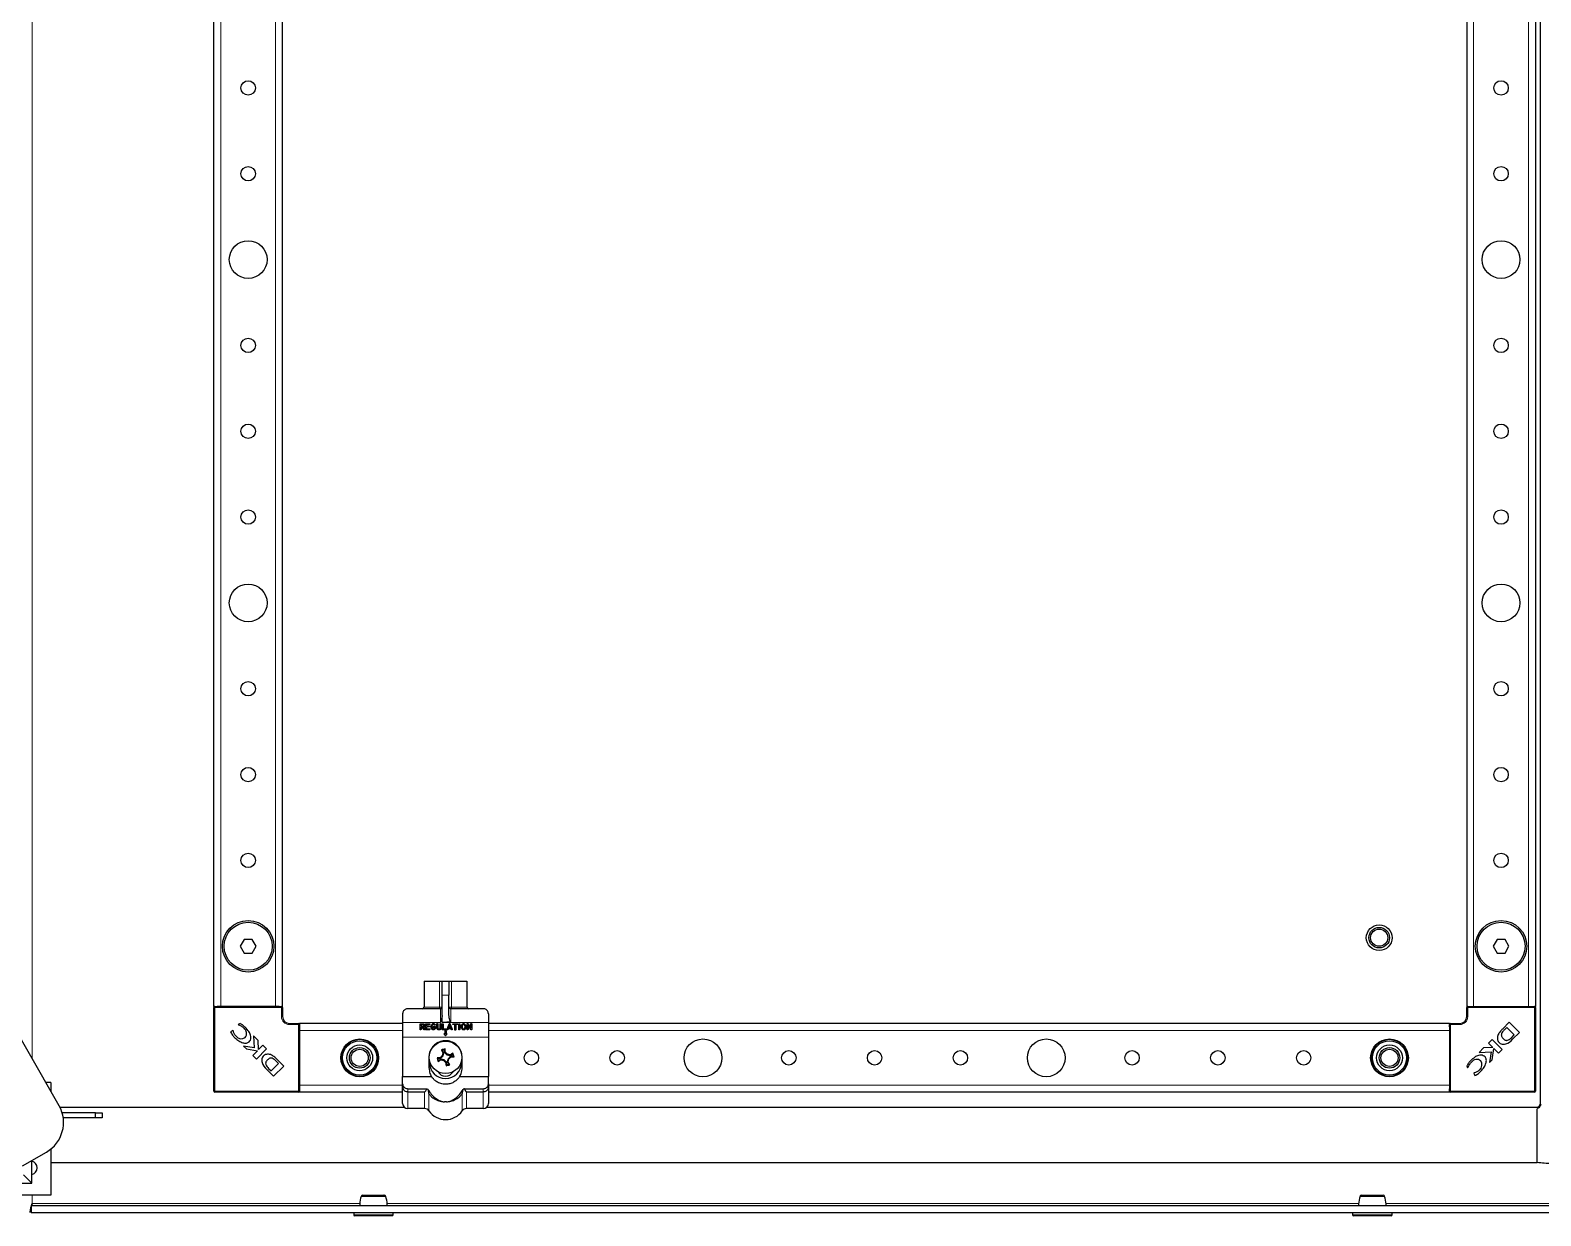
# Model space of a CAD drawing. Header units: millimetres. Extents: x -752 to 2755, y -1229 to 1219.
# Drawn here: x -103.2 to 336.9, y -701.6 to -356.3 of the extents above; entities that cross this region are included whole.
import ezdxf

# ---------------------------------------------------------------- set-up
doc = ezdxf.new("R2010")
doc.units = ezdxf.units.MM

msp = doc.modelspace()

# ---------------------------------------------------------------- linework, layer by layer
at = {"color": 7, "linetype": 'Continuous', "lineweight": 25}
for p, q in [((336.84, -669.12), (336.84, 422.88)), ((-49.66, -640.62), (-49.66, 394.38)), ((-29.66, -640.62), (-29.66, 394.38)), ((315.34, 394.38), (315.34, -640.62)), ((335.34, 394.38), (335.34, -640.62)), ((-40.81, -621.12), (-41.97, -623.12)), ((-41.97, -623.12), (-40.81, -625.12)), ((-38.5, -621.12), (-40.81, -621.12)), ((-37.35, -623.12), (-38.5, -621.12)), ((-38.5, -625.12), (-37.35, -623.12)), ((324.19, -621.12), (323.03, -623.12)), ((323.03, -623.12), (324.19, -625.12)), ((326.5, -621.12), (324.19, -621.12)), ((327.65, -623.12), (326.5, -621.12)), ((326.5, -625.12), (327.65, -623.12)), ((-40.81, -625.12), (-38.5, -625.12)), ((324.19, -625.12), (326.5, -625.12)), ((11.59, -633.32), (11.59, -640.82)), ((11.59, -633.32), (16.12, -633.32)), ((16.12, -633.32), (16.84, -633.32)), ((16.84, -633.32), (18.84, -633.32)), ((16.84, -637.32), (16.84, -633.32)), ((18.84, -633.32), (18.84, -637.32)), ((18.84, -633.32), (19.57, -633.32)), ((19.57, -633.32), (24.09, -633.32)), ((24.09, -633.32), (24.09, -640.82)), ((16.84, -643.26), (16.84, -637.32)), ((18.84, -643.26), (18.84, -637.32)), ((-94.69, -669.56), (-112.53, -638.67)), ((-49.36, -640.62), (-49.66, -640.62)), ((-49.66, -665.32), (-49.66, -640.92)), ((-49.36, -640.62), (-48.71, -640.62)), ((-47.66, -640.62), (-48.71, -640.62)), ((-31.66, -640.62), (-47.66, -640.62)), ((-30.6, -640.62), (-31.66, -640.62)), ((-30.6, -640.62), (-29.96, -640.62)), ((-29.66, -640.62), (-29.96, -640.62)), ((-29.66, -640.92), (-29.66, -643.62)), ((16.34, -641.32), (6.84, -641.32)), ((28.84, -641.32), (19.34, -641.32)), ((315.34, -640.62), (315.64, -640.62)), ((315.34, -643.62), (315.34, -640.92)), ((315.64, -640.62), (316.29, -640.62)), ((316.29, -640.62), (317.34, -640.62)), ((317.34, -640.62), (333.34, -640.62)), ((333.34, -640.62), (334.4, -640.62)), ((334.4, -640.62), (335.04, -640.62)), ((335.04, -640.62), (335.34, -640.62)), ((335.34, -640.92), (335.34, -665.32)), ((-42.03, -645.62), (-42.54, -645.87)), ((-42.54, -645.87), (-42.43, -645.98)), ((-27.66, -645.62), (-24.96, -645.62)), ((5.34, -645.62), (-24.66, -645.62)), ((-24.66, -645.62), (-24.66, -645.92)), ((-24.66, -645.92), (-24.66, -646.56)), ((-24.66, -646.56), (-24.66, -647.62)), ((5.34, -642.82), (5.34, -645.32)), ((5.34, -645.32), (5.34, -649.57)), ((10.43, -645.67), (11.19, -645.67)), ((10.43, -647.33), (10.43, -645.67)), ((11.19, -645.93), (10.7, -645.93)), ((10.7, -645.93), (10.7, -646.44)), ((10.7, -646.44), (11.29, -646.44)), ((10.99, -646.7), (10.7, -646.7)), ((10.7, -646.7), (10.7, -647.33)), ((11.48, -647.41), (10.99, -646.7)), ((11.29, -646.7), (11.7, -647.27)), ((12.04, -647.44), (12.04, -645.67)), ((12.04, -645.67), (13.1, -645.67)), ((13.1, -645.93), (12.3, -645.93)), ((12.3, -645.93), (12.3, -646.34)), ((12.3, -646.34), (13.05, -646.34)), ((13.05, -646.61), (12.3, -646.61)), ((12.3, -646.61), (12.3, -647.18)), ((14.58, -646.77), (14.37, -646.77)), ((14.38, -646.51), (14.87, -646.51)), ((14.87, -646.51), (14.87, -646.81)), ((15.3, -646.86), (15.3, -645.78)), ((15.56, -645.78), (15.56, -646.86)), ((16.31, -646.84), (16.31, -645.78)), ((16.57, -645.78), (16.57, -646.84)), ((16.86, -647.47), (16.86, -645.81)), ((17.12, -645.81), (17.12, -647.2)), ((18.28, -647.29), (18.86, -645.76)), ((19.02, -646), (18.71, -646.87)), ((18.71, -646.87), (19.34, -646.87)), ((19.34, -646.87), (19.02, -646)), ((19.18, -645.78), (19.77, -647.29)), ((20.11, -645.67), (21.23, -645.67)), ((20.53, -645.93), (20.11, -645.93)), ((20.53, -647.4), (20.53, -645.93)), ((21.23, -645.93), (20.84, -645.93)), ((20.84, -645.93), (20.84, -647.4)), ((21.7, -647.33), (21.7, -645.8)), ((21.96, -645.8), (21.96, -647.33)), ((24.12, -647.33), (24.12, -645.77)), ((24.39, -645.73), (25.2, -646.96)), ((25.22, -647.36), (24.39, -646.09)), ((24.39, -646.09), (24.39, -647.33)), ((25.2, -646.96), (25.2, -645.78)), ((25.46, -645.78), (25.46, -647.34)), ((30.34, -642.82), (30.34, -645.32)), ((30.34, -645.32), (30.34, -649.57)), ((310.34, -645.62), (30.34, -645.62)), ((310.34, -645.62), (310.34, -645.92)), ((310.34, -646.56), (310.34, -645.92)), ((310.34, -646.56), (310.34, -647.62)), ((310.64, -645.62), (313.34, -645.62)), ((327.74, -645.27), (325.85, -647.15)), ((326.99, -646.75), (326.33, -647.42)), ((329.17, -648.93), (326.99, -646.75)), ((330.69, -648.22), (327.74, -645.27)), ((-44.11, -647.68), (-44.8, -648.01)), ((-43.98, -647.82), (-44.11, -647.68)), ((-38.07, -649.25), (-37.89, -652.72)), ((-36.78, -650.53), (-38.07, -649.25)), ((-36.61, -653.19), (-36.78, -650.53)), ((-24.66, -647.62), (-24.66, -663.62)), ((5.34, -649.57), (5.34, -661.07)), ((13.1, -647.44), (12.04, -647.44)), ((12.3, -647.18), (13.1, -647.18)), ((17.92, -647.47), (16.86, -647.47)), ((17.12, -647.2), (17.92, -647.2)), ((17.34, -648.67), (17.84, -649.17)), ((17.59, -648.67), (17.34, -648.67)), ((18.09, -647.67), (17.59, -647.67)), ((17.59, -647.67), (17.59, -648.67)), ((17.84, -649.17), (18.34, -648.67)), ((18.09, -648.67), (18.09, -647.67)), ((18.34, -648.67), (18.09, -648.67)), ((18.62, -647.13), (18.53, -647.38)), ((19.43, -647.13), (18.62, -647.13)), ((19.52, -647.37), (19.43, -647.13)), ((30.34, -649.57), (30.34, -661.07)), ((310.34, -647.62), (310.34, -663.62)), ((322.73, -650.27), (321.67, -651.33)), ((325.69, -653.23), (322.73, -650.27)), ((325.85, -647.15), (325.83, -647.17)), ((328.45, -649.67), (329.17, -648.93)), ((328.7, -650.22), (330.69, -648.22)), ((-40.99, -652.25), (-40.19, -653.04)), ((-37.89, -652.72), (-40.99, -652.25)), ((-40.19, -653.04), (-36.93, -653.53)), ((-36.93, -653.53), (-38.32, -654.92)), ((-38.32, -654.92), (-37.27, -655.97)), ((-37.27, -655.97), (-34.31, -653.01)), ((-35.37, -651.95), (-36.61, -653.19)), ((-34.31, -653.01), (-35.37, -651.95)), ((12.99, -655.47), (12.99, -658.47)), ((15.64, -655.8), (15.37, -655.61)), ((16.43, -655.76), (16.33, -655.54)), ((16.43, -655.76), (17.1, -655.06)), ((16.93, -653.43), (16.63, -653.31)), ((17.1, -655.06), (16.89, -654.95)), ((16.93, -653.43), (17.51, -653.26)), ((17.34, -654.12), (16.93, -653.43)), ((17.34, -654.12), (17.09, -654.16)), ((17.1, -655.06), (17.34, -654.12)), ((17.51, -653.26), (17.7, -653)), ((17.51, -653.26), (17.55, -654.06)), ((17.55, -654.06), (17.77, -653.96)), ((17.55, -654.06), (18.25, -654.73)), ((18.25, -654.73), (18.36, -654.52)), ((18.25, -654.73), (19.19, -654.96)), ((19.25, -655.17), (18.58, -655.87)), ((19.19, -654.96), (19.15, -654.72)), ((19.19, -654.96), (19.88, -654.56)), ((20.05, -655.14), (19.25, -655.17)), ((19.25, -655.17), (19.35, -655.39)), ((19.88, -654.56), (20, -654.26)), ((19.88, -654.56), (20.05, -655.14)), ((20.05, -655.14), (20.31, -655.33)), ((22.69, -658.47), (22.69, -655.47)), ((320.26, -652.74), (318.97, -654.03)), ((318.97, -654.03), (322.44, -653.85)), ((322.92, -652.57), (320.26, -652.74)), ((321.67, -651.33), (322.92, -652.57)), ((322.44, -653.85), (321.97, -656.95)), ((322.77, -656.15), (323.25, -652.89)), ((323.25, -652.89), (324.64, -654.28)), ((324.64, -654.28), (325.69, -653.23)), ((-34.26, -658.98), (-32.26, -660.97)), ((-33.71, -658.73), (-32.97, -659.45)), ((-32.97, -659.45), (-30.79, -657.27)), ((-32.26, -660.97), (-29.31, -658.01)), ((-30.79, -657.27), (-31.46, -656.61)), ((-31.2, -656.12), (-31.21, -656.1)), ((-29.31, -658.01), (-31.2, -656.12)), ((13.19, -656.97), (12.99, -656.97)), ((15.64, -655.8), (16.43, -655.76)), ((15.81, -656.38), (15.64, -655.8)), ((15.81, -656.38), (15.69, -656.68)), ((16.5, -655.97), (15.81, -656.38)), ((16.5, -655.97), (16.53, -656.22)), ((17.44, -656.2), (16.5, -655.97)), ((17.44, -656.2), (17.32, -656.42)), ((18.14, -656.88), (17.44, -656.2)), ((18.14, -656.88), (17.92, -656.98)), ((18.17, -657.67), (17.98, -657.94)), ((18.17, -657.67), (18.14, -656.88)), ((18.75, -657.5), (18.17, -657.67)), ((18.58, -655.87), (18.35, -656.81)), ((18.35, -656.81), (18.59, -656.78)), ((18.35, -656.81), (18.75, -657.5)), ((18.58, -655.87), (18.79, -655.99)), ((18.75, -657.5), (19.05, -657.62)), ((22.69, -656.97), (22.49, -656.97)), ((315.34, -657.99), (315.59, -658.5)), ((315.59, -658.5), (315.7, -658.39)), ((317.54, -659.94), (317.4, -660.07)), ((317.4, -660.07), (317.74, -660.76)), ((321.97, -656.95), (322.77, -656.15)), ((-97.16, -662.82), (-98.59, -662.82)), ((-97.16, -662.82), (-97.16, -665.3)), ((-24.66, -663.62), (-24.66, -664.67)), ((5.34, -663.21), (5.34, -661.07)), ((5.34, -661.07), (13.75, -661.07)), ((5.34, -664.12), (5.34, -663.21)), ((5.34, -668.92), (5.34, -664.12)), ((21.93, -661.07), (30.34, -661.07)), ((30.34, -663.21), (30.34, -661.07)), ((30.34, -663.21), (30.34, -664.12)), ((30.34, -664.12), (30.34, -668.92)), ((310.34, -663.62), (310.34, -664.67)), ((-24.96, -665.62), (-49.36, -665.62)), ((-24.66, -664.67), (-24.66, -665.32)), ((-24.66, -665.32), (-24.66, -665.62)), ((5.34, -665.62), (-24.66, -665.62)), ((6.84, -664.61), (12.36, -664.61)), ((6.84, -665.5), (11.75, -665.5)), ((23.32, -664.61), (28.84, -664.61)), ((23.93, -665.5), (28.84, -665.5)), ((310.34, -665.62), (30.34, -665.62)), ((310.34, -665.32), (310.34, -664.67)), ((310.34, -665.32), (310.34, -665.62)), ((335.04, -665.62), (310.64, -665.62)), ((5.94, -670.12), (-94.41, -670.12)), ((-84.16, -671.62), (-93.84, -671.62)), ((-84.16, -673.12), (-93.52, -673.12)), ((-84.16, -673.12), (-84.16, -671.62)), ((-84.16, -671.62), (-82.16, -671.62)), ((-82.16, -673.12), (-84.16, -673.12)), ((-82.16, -671.62), (-82.16, -673.12)), ((11.75, -670.42), (6.84, -670.42)), ((28.84, -670.42), (23.93, -670.42)), ((335.84, -670.12), (29.74, -670.12)), ((335.84, -686.12), (335.84, -670.44)), ((-105.38, -687.09), (-98.44, -683.08)), ((-102.66, -685.72), (-102.66, -685.52)), ((-102.66, -689.59), (-102.66, -685.72)), ((-97.16, -682.2), (-97.16, -695.62)), ((-97.16, -686.12), (335.84, -686.12)), ((-105.15, -689.66), (-102.66, -692.16)), ((-102.66, -692.16), (-102.66, -689.59)), ((-111.66, -692.16), (-102.66, -692.16)), ((-97.16, -695.62), (-117.16, -695.62)), ((-102.86, -698.62), (387.54, -698.62)), ((-102.86, -698.62), (-102.86, -700.62)), ((-102.77, -698.62), (-102.56, -698.02)), ((-102.86, -700.62), (387.54, -700.62)), ((-8.91, -700.62), (-8.91, -701.37)), ((-6.17, -701.62), (-8.66, -701.62)), ((2.34, -701.62), (-6.17, -701.62)), ((2.59, -701.37), (2.59, -700.62)), ((282.09, -700.62), (282.09, -701.37)), ((293.34, -701.62), (282.34, -701.62)), ((293.59, -701.37), (293.59, -700.62))]:
    msp.add_line(p, q, dxfattribs=at)
at = {"color": 8, "linetype": 'Continuous', "lineweight": 18}
for p, q in [((-102.56, -655.94), (-102.56, 409.71)), ((-47.66, -640.62), (-47.66, 394.38)), ((-31.66, -640.62), (-31.66, 394.38)), ((317.34, 394.38), (317.34, -640.62)), ((333.34, 394.38), (333.34, -640.62)), ((16.12, -640.82), (16.12, -633.32)), ((19.57, -633.32), (19.57, -640.82)), ((18.84, -637.32), (16.84, -637.32)), ((-49.66, -640.92), (-49.36, -640.92)), ((-49.36, -640.62), (-49.36, -640.92)), ((-49.36, -640.92), (-49.36, -665.32)), ((-29.96, -640.92), (-49.36, -640.92)), ((-29.96, -640.62), (-29.96, -640.92)), ((-29.96, -643.62), (-29.96, -640.92)), ((-29.96, -640.92), (-29.66, -640.92)), ((11.59, -640.82), (16.12, -640.82)), ((16.12, -640.82), (16.84, -640.82)), ((16.34, -645.32), (16.34, -641.32)), ((18.84, -640.82), (19.57, -640.82)), ((19.34, -641.32), (19.34, -645.25)), ((19.57, -640.82), (24.09, -640.82)), ((315.34, -640.92), (315.64, -640.92)), ((315.64, -640.92), (315.64, -640.62)), ((315.64, -640.92), (315.64, -643.62)), ((335.04, -640.92), (315.64, -640.92)), ((335.04, -640.92), (335.04, -640.62)), ((335.04, -665.32), (335.04, -640.92)), ((335.04, -640.92), (335.34, -640.92)), ((-29.66, -643.62), (-29.96, -643.62)), ((-27.66, -645.62), (-27.66, -645.92)), ((-24.96, -645.92), (-27.66, -645.92)), ((-24.96, -645.62), (-24.96, -645.92)), ((-24.96, -665.32), (-24.96, -645.92)), ((-24.96, -645.92), (-24.66, -645.92)), ((16.34, -645.32), (5.34, -645.32)), ((16.84, -645.32), (16.84, -643.26)), ((30.34, -645.32), (16.84, -645.32)), ((310.34, -645.92), (310.64, -645.92)), ((310.64, -645.92), (310.64, -645.62)), ((313.34, -645.92), (310.64, -645.92)), ((310.64, -645.92), (310.64, -665.32)), ((313.34, -645.62), (313.34, -645.92)), ((315.34, -643.62), (315.64, -643.62)), ((5.34, -647.62), (-24.66, -647.62)), ((30.34, -649.57), (5.34, -649.57)), ((310.34, -647.62), (30.34, -647.62)), ((5.34, -663.62), (-24.66, -663.62)), ((310.34, -663.62), (30.34, -663.62)), ((-49.36, -665.32), (-49.66, -665.32)), ((-49.36, -665.32), (-24.96, -665.32)), ((-49.36, -665.32), (-49.36, -665.62)), ((-24.96, -665.32), (-24.96, -665.62)), ((-24.96, -665.32), (-24.66, -665.32)), ((6.84, -664.61), (6.84, -665.5)), ((6.84, -665.5), (6.84, -670.42)), ((11.75, -670.42), (11.75, -665.5)), ((12.99, -666.1), (12.99, -671.07)), ((22.7, -671.07), (22.7, -666.1)), ((23.93, -665.5), (23.93, -670.42)), ((28.84, -665.5), (28.84, -664.61)), ((28.84, -670.42), (28.84, -665.5)), ((310.34, -665.32), (310.64, -665.32)), ((310.64, -665.32), (335.04, -665.32)), ((310.64, -665.62), (310.64, -665.32)), ((335.04, -665.32), (335.04, -665.62)), ((335.04, -665.32), (335.34, -665.32)), ((-102.56, -698.02), (-102.56, -695.62)), ((-7.13, -698.02), (-102.56, -698.02)), ((283.87, -698.02), (0.81, -698.02)), ((387.24, -698.02), (291.81, -698.02)), ((-8.91, -701.37), (-6.3, -701.37)), ((-6.3, -701.37), (2.59, -701.37)), ((282.09, -701.37), (293.59, -701.37))]:
    msp.add_line(p, q, dxfattribs=at)
at = {"color": 8, "linetype": 'Continuous', "lineweight": 18, "flags": 128}
for points in [[(16.12, -640.82), (16.11, -640.92), (16.11, -641.01), (16.09, -641.1), (16.08, -641.17), (16.06, -641.23), (16.03, -641.28), (16.01, -641.31), (15.98, -641.32)], [(19.7, -641.32), (19.68, -641.31), (19.65, -641.28), (19.63, -641.23), (19.61, -641.17), (19.59, -641.1), (19.58, -641.01), (19.57, -640.92), (19.57, -640.82)]]:
    msp.add_lwpolyline(points, dxfattribs=at)
at = {"color": 7, "linetype": 'Continuous', "lineweight": 25}
for centre, radius in [((-39.66, -373.12), 2.1), ((325.34, -373.12), 2.1), ((-39.66, -398.12), 2.1), ((325.34, -398.12), 2.1), ((-39.66, -423.12), 5.5), ((325.34, -423.12), 5.5), ((-39.66, -448.12), 2.1), ((325.34, -448.12), 2.1), ((-39.66, -473.12), 2.1), ((325.34, -473.12), 2.1), ((-39.66, -498.12), 2.1), ((325.34, -498.12), 2.1), ((-39.66, -523.12), 5.5), ((325.34, -523.12), 5.5), ((-39.66, -548.12), 2.1), ((325.34, -548.12), 2.1), ((-39.66, -573.12), 2.1), ((325.34, -573.12), 2.1), ((-39.66, -598.12), 2.1), ((325.34, -598.12), 2.1), ((-39.66, -623.12), 7.5), ((325.34, -623.12), 7.5), ((-39.66, -623.12), 7), ((289.84, -620.62), 3.75), ((289.84, -620.62), 3), ((289.84, -620.62), 2.5), ((325.34, -623.12), 7), ((-7.16, -655.62), 5.5), ((-7.16, -655.62), 5), ((17.84, -655.47), 4.75), ((92.84, -655.62), 5.5), ((192.84, -655.62), 5.5), ((292.84, -655.62), 5.5), ((292.84, -655.62), 5), ((-7.16, -655.62), 3.75), ((-7.16, -655.62), 3), ((-7.16, -655.62), 2.5), ((42.84, -655.62), 2.1), ((67.84, -655.62), 2.1), ((117.84, -655.62), 2.1), ((142.84, -655.62), 2.1), ((167.84, -655.62), 2.1), ((217.84, -655.62), 2.1), ((242.84, -655.62), 2.1), ((267.84, -655.62), 2.1), ((292.84, -655.62), 3.75), ((292.84, -655.62), 3), ((292.84, -655.62), 2.5)]:
    msp.add_circle(centre, radius, dxfattribs=at)
at = {"color": 8, "linetype": 'Continuous', "lineweight": 18}
for centre in [(-7.16, -655.62), (292.84, -655.62)]:
    msp.add_circle(centre, 5.3, dxfattribs=at)
at = {"color": 7, "linetype": 'Continuous', "lineweight": 25}
for centre, radius, start, end in [((-49.36, -640.92), 0.3, 90, 180), ((-29.96, -640.92), 0.3, 0, 90), ((11.09, -640.82), 0.5, 270, 0), ((16.34, -640.82), 0.5, 270, 0), ((19.34, -640.82), 0.5, 180, 270), ((24.59, -640.82), 0.5, 180, 270), ((315.64, -640.92), 0.3, 90, 180), ((335.04, -640.92), 0.3, 0, 90), ((-27.66, -643.62), 2, 180, 270), ((-24.96, -645.92), 0.3, 0, 90), ((310.64, -645.92), 0.3, 90, 180), ((313.34, -643.62), 2, 270, 0), ((-41.66, -648.11), 1.97, 218.454, 305.887), ((-42.06, -648.54), 1.94, 323.3097, 52.3464), ((325.04, -647.01), 4.87, 290.3445, 318.7777), ((324.27, -645.2), 6.12, 306.9888, 313.0744), ((20.4, -724.47), 69.05, 93.3769, 94.1768), ((87.41, -635.18), 74.88, 195.834, 196.6907), ((71.71, -707.02), 75.61, 136.4711, 137.0889), ((38.13, -725.03), 74.88, 105.834, 106.6907), ((77.4, -620.53), 69.05, 208.3479, 209.1477), ((90.27, -673.17), 75.61, 165.4358, 166.0536), ((-51.16, -658.03), 69.05, 3.3769, 4.1768), ((-33.71, -709.34), 75.61, 46.4711, 47.0889), ((0.14, -727.9), 75.61, 75.4358, 76.0536), ((-36.03, -603.91), 75.61, 316.4711, 317.0889), ((52.78, -715.02), 69.05, 118.3479, 119.1477), ((15.28, -586.47), 69.05, 273.3769, 274.1768), ((-51.72, -675.76), 74.88, 15.834, 16.6907), ((-31.05, -655.32), 4.87, 200.3445, 228.7777), ((-29.24, -654.54), 6.12, 216.9888, 223.0744), ((17.84, -656.97), 4.65, 180, 0), ((17.84, -658.47), 2.5, 209.1764, 330.8236), ((-17.1, -595.91), 69.05, 298.3479, 299.1477), ((35.54, -583.04), 75.61, 255.4358, 256.0536), ((69.4, -601.6), 75.61, 226.4711, 227.0889), ((86.84, -652.91), 69.05, 183.3769, 184.1768), ((-2.45, -585.9), 74.88, 285.834, 286.6907), ((-54.59, -637.77), 75.61, 345.4358, 346.0536), ((-41.71, -690.41), 69.05, 28.3479, 29.1477), ((318.27, -658.02), 1.94, 53.3097, 142.3464), ((317.83, -657.62), 1.97, 308.454, 35.887), ((-49.36, -665.32), 0.3, 180, 270), ((-24.96, -665.32), 0.3, 270, 0), ((310.64, -665.32), 0.3, 180, 270), ((335.04, -665.32), 0.3, 270, 0), ((-103.44, -674.42), 10, 300, 29.0469), ((6.84, -668.92), 1.5, 180, 270), ((11.75, -671.92), 1.5, 34.5604, 90), ((17.84, -667.72), 5.89, 214.5604, 325.4396), ((23.93, -671.92), 1.5, 90, 145.4396), ((28.84, -668.92), 1.5, 270, 0), ((-103.16, -687.66), 2, 284.4775, 75.5225), ((-6.27, -696.12), 0.5, 89.9637, 164.834), ((-0.05, -696.12), 0.5, 15.2465, 90.046), ((284.73, -696.12), 0.5, 89.9982, 165.4001), ((290.95, -696.12), 0.5, 15.316, 90.0228), ((-8.66, -701.37), 0.25, 180, 270), ((2.34, -701.37), 0.25, 270, 0), ((282.34, -701.37), 0.25, 180, 270), ((293.34, -701.37), 0.25, 270, 0)]:
    msp.add_arc(centre, radius, start, end, dxfattribs=at)
at = {"color": 8, "linetype": 'Continuous', "lineweight": 18}
for centre, start, end in [((-27.66, -643.62), 180, 270), ((313.34, -643.62), 270, 0)]:
    msp.add_arc(centre, 2.3, start, end, dxfattribs=at)
at = {"color": 7, "linetype": 'Continuous', "lineweight": 25}
msp.add_ellipse((15446.02, -645.32), major_axis=(15429.18, 0), ratio=0.000259, start_param=3.123591, end_param=3.141593, dxfattribs=at)
for points, knots in [([(6.84, -641.32), (6.84, -641.32), (6.77, -641.32), (6.42, -641.34), (5.89, -641.58), (5.42, -642.16), (5.36, -642.63), (5.34, -642.82)], [0, 0, 0, 0, 0.003231, 0.101221, 0.514725, 0.80586, 1, 1, 1, 1]), ([(30.34, -642.82), (30.32, -642.63), (30.26, -642.16), (29.79, -641.58), (29.26, -641.34), (28.91, -641.32), (28.84, -641.32), (28.84, -641.32)], [0, 0, 0, 0, 0.19414, 0.485275, 0.898779, 0.996769, 1, 1, 1, 1]), ([(-42.43, -645.98), (-42.12, -646.12), (-41.55, -646.38), (-41.09, -646.81), (-40.88, -647.01)], [0, 0, 0, 0, 0.547643, 1, 1, 1, 1]), ([(-40.52, -646.72), (-40.79, -646.48), (-41.25, -646.05), (-41.8, -645.75), (-42.03, -645.62)], [0, 0, 0, 0, 0.5776526, 1, 1, 1, 1]), ([(-39.4, -650.95), (-39.26, -650.79), (-38.98, -650.45), (-38.81, -649.76), (-38.94, -648.88), (-39.51, -647.81), (-40.15, -647.12), (-40.52, -646.72)], [0, 0, 0, 0, 0.130532, 0.266031, 0.423997, 0.666819, 1, 1, 1, 1]), ([(11.19, -645.67), (11.27, -645.68), (11.41, -645.69), (11.52, -645.77), (11.56, -645.81)], [0, 0, 0, 0, 0.559747, 1, 1, 1, 1]), ([(11.38, -646), (11.35, -645.98), (11.29, -645.94), (11.22, -645.94), (11.19, -645.93)], [0, 0, 0, 0, 0.559136, 1, 1, 1, 1]), ([(11.29, -646.44), (11.31, -646.43), (11.35, -646.43), (11.38, -646.4), (11.39, -646.39)], [0, 0, 0, 0, 0.558174, 1, 1, 1, 1]), ([(11.53, -646.61), (11.49, -646.64), (11.42, -646.69), (11.33, -646.7), (11.29, -646.7)], [0, 0, 0, 0, 0.56031, 1, 1, 1, 1]), ([(11.47, -646.2), (11.46, -646.15), (11.46, -646.08), (11.41, -646.03), (11.38, -646)], [0, 0, 0, 0, 0.5596918, 1, 1, 1, 1]), ([(11.39, -646.39), (11.4, -646.38), (11.43, -646.35), (11.46, -646.28), (11.46, -646.23), (11.47, -646.2)], [0, 0, 0, 0, 0.2799174, 0.5600596, 1, 1, 1, 1]), ([(11.73, -646.19), (11.72, -646.29), (11.7, -646.45), (11.58, -646.56), (11.53, -646.61)], [0, 0, 0, 0, 0.5594568, 1, 1, 1, 1]), ([(11.56, -645.81), (11.62, -645.87), (11.71, -645.98), (11.72, -646.13), (11.73, -646.19)], [0, 0, 0, 0, 0.5589475, 1, 1, 1, 1]), ([(13.05, -646.34), (13.07, -646.34), (13.12, -646.34), (13.17, -646.37), (13.2, -646.42), (13.2, -646.46), (13.21, -646.47)], [0, 0, 0, 0, 0.280945, 0.559897, 0.779525, 1, 1, 1, 1]), ([(13.21, -646.47), (13.2, -646.5), (13.2, -646.54), (13.14, -646.6), (13.09, -646.6), (13.05, -646.61)], [0, 0, 0, 0, 0.281099, 0.559768, 1, 1, 1, 1]), ([(13.1, -645.67), (13.13, -645.67), (13.17, -645.67), (13.22, -645.7), (13.25, -645.75), (13.26, -645.79), (13.26, -645.8)], [0, 0, 0, 0, 0.2808719, 0.5597012, 0.7793822, 1, 1, 1, 1]), ([(13.26, -645.8), (13.25, -645.82), (13.25, -645.87), (13.19, -645.93), (13.14, -645.93), (13.1, -645.93)], [0, 0, 0, 0, 0.281053, 0.559663, 1, 1, 1, 1]), ([(13.6, -646.57), (13.61, -646.44), (13.62, -646.19), (13.74, -645.99), (13.8, -645.9)], [0, 0, 0, 0, 0.56034, 1, 1, 1, 1]), ([(13.79, -647.18), (13.73, -647.07), (13.62, -646.88), (13.6, -646.67), (13.6, -646.57)], [0, 0, 0, 0, 0.559347, 1, 1, 1, 1]), ([(13.8, -645.9), (13.87, -645.82), (14.01, -645.67), (14.2, -645.65), (14.29, -645.65)], [0, 0, 0, 0, 0.559217, 1, 1, 1, 1]), ([(14.28, -645.91), (14.24, -645.91), (14.17, -645.92), (14.04, -646), (13.89, -646.21), (13.87, -646.42), (13.86, -646.57)], [0, 0, 0, 0, 0.125332, 0.250695, 0.500738, 1, 1, 1, 1]), ([(13.86, -646.57), (13.87, -646.66), (13.88, -646.81), (13.95, -646.94), (13.98, -647)], [0, 0, 0, 0, 0.55998, 1, 1, 1, 1]), ([(14.25, -646.64), (14.25, -646.62), (14.25, -646.58), (14.28, -646.53), (14.33, -646.51), (14.36, -646.51), (14.38, -646.51)], [0, 0, 0, 0, 0.2806366, 0.5588901, 0.7791438, 1, 1, 1, 1]), ([(14.37, -646.77), (14.35, -646.77), (14.32, -646.77), (14.27, -646.74), (14.25, -646.69), (14.25, -646.66), (14.25, -646.64)], [0, 0, 0, 0, 0.280664, 0.558735, 0.779002, 1, 1, 1, 1]), ([(14.47, -645.96), (14.43, -645.94), (14.37, -645.91), (14.31, -645.91), (14.28, -645.91)], [0, 0, 0, 0, 0.558634, 1, 1, 1, 1]), ([(14.29, -645.65), (14.36, -645.65), (14.48, -645.65), (14.59, -645.71), (14.64, -645.74)], [0, 0, 0, 0, 0.560514, 1, 1, 1, 1]), ([(14.57, -646.07), (14.55, -646.05), (14.52, -646.01), (14.48, -645.97), (14.47, -645.96)], [0, 0, 0, 0, 0.560467, 1, 1, 1, 1]), ([(14.54, -647.04), (14.56, -646.99), (14.58, -646.9), (14.58, -646.81), (14.58, -646.77)], [0, 0, 0, 0, 0.559597, 1, 1, 1, 1]), ([(14.68, -646.13), (14.66, -646.13), (14.61, -646.12), (14.58, -646.09), (14.57, -646.07)], [0, 0, 0, 0, 0.558039, 1, 1, 1, 1]), ([(14.64, -645.74), (14.67, -645.77), (14.74, -645.82), (14.78, -645.89), (14.8, -645.92)], [0, 0, 0, 0, 0.559542, 1, 1, 1, 1]), ([(14.87, -646.81), (14.86, -646.92), (14.85, -647.12), (14.72, -647.28), (14.66, -647.34)], [0, 0, 0, 0, 0.560493, 1, 1, 1, 1]), ([(14.83, -646.01), (14.83, -646.03), (14.82, -646.07), (14.78, -646.11), (14.73, -646.13), (14.7, -646.13), (14.68, -646.13)], [0, 0, 0, 0, 0.2777088, 0.5582085, 0.77892, 1, 1, 1, 1]), ([(14.8, -645.92), (14.81, -645.94), (14.83, -645.96), (14.83, -645.99), (14.83, -646.01)], [0, 0, 0, 0, 0.560691, 1, 1, 1, 1]), ([(15.3, -645.78), (15.3, -645.76), (15.3, -645.72), (15.33, -645.67), (15.38, -645.65), (15.41, -645.65), (15.42, -645.65)], [0, 0, 0, 0, 0.280849, 0.55949, 0.779158, 1, 1, 1, 1]), ([(15.52, -647.33), (15.45, -647.26), (15.32, -647.12), (15.31, -646.94), (15.3, -646.86)], [0, 0, 0, 0, 0.558332, 1, 1, 1, 1]), ([(15.42, -645.65), (15.44, -645.65), (15.48, -645.65), (15.54, -645.68), (15.56, -645.73), (15.56, -645.76), (15.56, -645.78)], [0, 0, 0, 0, 0.2809103, 0.559174, 0.7791663, 1, 1, 1, 1]), ([(15.56, -646.86), (15.57, -646.92), (15.58, -647.02), (15.65, -647.09), (15.68, -647.13)], [0, 0, 0, 0, 0.560313, 1, 1, 1, 1]), ([(15.94, -647.2), (15.99, -647.2), (16.1, -647.19), (16.24, -647.1), (16.3, -646.97), (16.3, -646.89), (16.31, -646.84)], [0, 0, 0, 0, 0.280935, 0.559487, 0.779245, 1, 1, 1, 1]), ([(16.57, -646.84), (16.57, -646.94), (16.55, -647.12), (16.39, -647.34), (16.17, -647.44), (16.03, -647.46), (15.96, -647.47)], [0, 0, 0, 0, 0.280416, 0.558636, 0.778958, 1, 1, 1, 1]), ([(16.31, -645.78), (16.31, -645.76), (16.31, -645.72), (16.34, -645.67), (16.38, -645.65), (16.41, -645.65), (16.43, -645.65)], [0, 0, 0, 0, 0.2809, 0.559498, 0.779148, 1, 1, 1, 1]), ([(16.84, -643.26), (16.8, -643.59), (16.72, -644.3), (16.47, -644.96), (16.34, -645.31), (16.34, -645.32)], [0, 0, 0, 0, 0.475461, 0.994056, 1, 1, 1, 1]), ([(16.43, -645.65), (16.45, -645.65), (16.49, -645.65), (16.54, -645.68), (16.57, -645.73), (16.57, -645.76), (16.57, -645.78)], [0, 0, 0, 0, 0.2808885, 0.5590229, 0.7791551, 1, 1, 1, 1]), ([(16.86, -645.81), (16.86, -645.79), (16.86, -645.75), (16.89, -645.7), (16.93, -645.67), (16.96, -645.67), (16.98, -645.67)], [0, 0, 0, 0, 0.280912, 0.559405, 0.779108, 1, 1, 1, 1]), ([(16.98, -645.67), (17, -645.67), (17.04, -645.67), (17.1, -645.71), (17.12, -645.76), (17.12, -645.79), (17.12, -645.81)], [0, 0, 0, 0, 0.280813, 0.559099, 0.77917, 1, 1, 1, 1]), ([(19.34, -645.25), (19.34, -645.25), (19.34, -645.25), (19.33, -645.24), (19.32, -645.22), (19.28, -645.14), (19.16, -644.81), (18.94, -644.18), (18.88, -643.58), (18.84, -643.26)], [0, 0, 0, 0, 0.00167, 0.003889, 0.009531, 0.034361, 0.132751, 0.526214, 1, 1, 1, 1]), ([(18.86, -645.76), (18.86, -645.74), (18.88, -645.7), (18.93, -645.66), (18.97, -645.65), (19, -645.65)], [0, 0, 0, 0, 0.281465, 0.561772, 1, 1, 1, 1]), ([(19, -645.65), (19.03, -645.65), (19.07, -645.65), (19.14, -645.69), (19.16, -645.74), (19.18, -645.78)], [0, 0, 0, 0, 0.2812256, 0.5615217, 1, 1, 1, 1]), ([(19.98, -645.8), (19.98, -645.78), (19.98, -645.74), (20.01, -645.69), (20.06, -645.67), (20.1, -645.67), (20.11, -645.67)], [0, 0, 0, 0, 0.280713, 0.558701, 0.779045, 1, 1, 1, 1]), ([(20.11, -645.93), (20.09, -645.93), (20.05, -645.93), (20, -645.9), (19.98, -645.85), (19.98, -645.82), (19.98, -645.8)], [0, 0, 0, 0, 0.28076, 0.558821, 0.778915, 1, 1, 1, 1]), ([(21.23, -645.67), (21.25, -645.67), (21.3, -645.67), (21.35, -645.7), (21.39, -645.75), (21.39, -645.78), (21.39, -645.8)], [0, 0, 0, 0, 0.280951, 0.559967, 0.779431, 1, 1, 1, 1]), ([(21.39, -645.8), (21.39, -645.82), (21.38, -645.87), (21.32, -645.93), (21.27, -645.93), (21.23, -645.93)], [0, 0, 0, 0, 0.281019, 0.559679, 1, 1, 1, 1]), ([(21.7, -645.8), (21.7, -645.78), (21.7, -645.74), (21.73, -645.7), (21.78, -645.67), (21.81, -645.67), (21.82, -645.67)], [0, 0, 0, 0, 0.280828, 0.5594169, 0.7793931, 1, 1, 1, 1]), ([(21.82, -645.67), (21.84, -645.67), (21.88, -645.67), (21.94, -645.7), (21.96, -645.75), (21.96, -645.78), (21.96, -645.8)], [0, 0, 0, 0, 0.280765, 0.559178, 0.779175, 1, 1, 1, 1]), ([(22.42, -646.57), (22.43, -646.44), (22.44, -646.22), (22.54, -646.03), (22.59, -645.94)], [0, 0, 0, 0, 0.559914, 1, 1, 1, 1]), ([(22.6, -647.19), (22.54, -647.08), (22.44, -646.88), (22.42, -646.66), (22.42, -646.57)], [0, 0, 0, 0, 0.559149, 1, 1, 1, 1]), ([(22.59, -645.94), (22.66, -645.85), (22.78, -645.69), (22.98, -645.66), (23.07, -645.65)], [0, 0, 0, 0, 0.560137, 1, 1, 1, 1]), ([(22.78, -646.11), (22.75, -646.2), (22.69, -646.34), (22.69, -646.5), (22.68, -646.57)], [0, 0, 0, 0, 0.559075, 1, 1, 1, 1]), ([(22.68, -646.57), (22.69, -646.65), (22.69, -646.81), (22.76, -646.95), (22.79, -647.01)], [0, 0, 0, 0, 0.560273, 1, 1, 1, 1]), ([(23.07, -645.91), (23.03, -645.91), (22.96, -645.92), (22.86, -645.99), (22.81, -646.07), (22.78, -646.11)], [0, 0, 0, 0, 0.279832, 0.559843, 1, 1, 1, 1]), ([(23.07, -645.65), (23.13, -645.65), (23.25, -645.66), (23.44, -645.75), (23.54, -645.87), (23.6, -645.94)], [0, 0, 0, 0, 0.280496, 0.560765, 1, 1, 1, 1]), ([(23.41, -646.11), (23.36, -646.05), (23.27, -645.94), (23.13, -645.92), (23.07, -645.91)], [0, 0, 0, 0, 0.5595959, 1, 1, 1, 1]), ([(23.52, -646.57), (23.52, -646.48), (23.51, -646.32), (23.44, -646.18), (23.41, -646.11)], [0, 0, 0, 0, 0.560046, 1, 1, 1, 1]), ([(23.42, -647.01), (23.45, -646.93), (23.52, -646.79), (23.52, -646.63), (23.52, -646.57)], [0, 0, 0, 0, 0.559133, 1, 1, 1, 1]), ([(23.6, -645.94), (23.66, -646.05), (23.77, -646.25), (23.78, -646.47), (23.79, -646.57)], [0, 0, 0, 0, 0.559312, 1, 1, 1, 1]), ([(23.79, -646.57), (23.78, -646.69), (23.76, -646.91), (23.66, -647.1), (23.61, -647.19)], [0, 0, 0, 0, 0.559865, 1, 1, 1, 1]), ([(24.12, -645.77), (24.12, -645.75), (24.12, -645.72), (24.15, -645.67), (24.2, -645.65), (24.23, -645.65), (24.24, -645.65)], [0, 0, 0, 0, 0.280941, 0.559114, 0.779089, 1, 1, 1, 1]), ([(24.24, -645.65), (24.26, -645.65), (24.29, -645.65), (24.35, -645.67), (24.38, -645.71), (24.39, -645.73)], [0, 0, 0, 0, 0.280638, 0.560877, 1, 1, 1, 1]), ([(25.2, -645.78), (25.2, -645.76), (25.2, -645.72), (25.23, -645.67), (25.27, -645.65), (25.31, -645.65), (25.32, -645.65)], [0, 0, 0, 0, 0.280888, 0.559482, 0.77927, 1, 1, 1, 1]), ([(25.32, -645.65), (25.34, -645.65), (25.38, -645.65), (25.44, -645.68), (25.46, -645.73), (25.46, -645.76), (25.46, -645.78)], [0, 0, 0, 0, 0.280836, 0.55925, 0.779182, 1, 1, 1, 1]), ([(-44.8, -648.01), (-44.62, -648.35), (-44.28, -648.98), (-43.79, -649.51), (-43.56, -649.75)], [0, 0, 0, 0, 0.5368, 1, 1, 1, 1]), ([(-43.2, -649.33), (-43.42, -649.07), (-43.8, -648.63), (-43.92, -648.06), (-43.98, -647.82)], [0, 0, 0, 0, 0.5796082, 1, 1, 1, 1]), ([(-43.56, -649.75), (-43.19, -650.08), (-42.5, -650.69), (-41.33, -651.24), (-40.39, -651.38), (-39.74, -651.23), (-39.51, -651.04), (-39.4, -650.95)], [0, 0, 0, 0, 0.315674, 0.58952, 0.813199, 0.909026, 1, 1, 1, 1]), ([(10.55, -647.47), (10.53, -647.47), (10.5, -647.46), (10.45, -647.43), (10.44, -647.38), (10.44, -647.35), (10.43, -647.33)], [0, 0, 0, 0, 0.280437, 0.558281, 0.778899, 1, 1, 1, 1]), ([(10.7, -647.33), (10.7, -647.35), (10.69, -647.4), (10.66, -647.45), (10.6, -647.47), (10.57, -647.47), (10.55, -647.47)], [0, 0, 0, 0, 0.280498, 0.558325, 0.778868, 1, 1, 1, 1]), ([(11.58, -647.47), (11.57, -647.47), (11.54, -647.47), (11.51, -647.45), (11.49, -647.43), (11.48, -647.41)], [0, 0, 0, 0, 0.28022, 0.561305, 1, 1, 1, 1]), ([(11.73, -647.34), (11.72, -647.36), (11.72, -647.4), (11.67, -647.44), (11.63, -647.47), (11.59, -647.47), (11.58, -647.47)], [0, 0, 0, 0, 0.278138, 0.558544, 0.779161, 1, 1, 1, 1]), ([(11.7, -647.27), (11.71, -647.28), (11.72, -647.3), (11.73, -647.33), (11.73, -647.34)], [0, 0, 0, 0, 0.561079, 1, 1, 1, 1]), ([(22.69, -655.47), (22.65, -654.96), (22.56, -653.96), (21.78, -652.49), (20.6, -651.37), (19.13, -650.7), (17.52, -650.54), (15.92, -650.92), (14.54, -651.8), (13.55, -653.04), (13.06, -654.34), (13.01, -655.13), (12.99, -655.47)], [0, 0, 0, 0, 0.108524, 0.217459, 0.318088, 0.417791, 0.519828, 0.622975, 0.725929, 0.827131, 0.926323, 1, 1, 1, 1]), ([(13.1, -647.18), (13.12, -647.18), (13.17, -647.18), (13.22, -647.21), (13.25, -647.26), (13.26, -647.3), (13.26, -647.31)], [0, 0, 0, 0, 0.280912, 0.559714, 0.779499, 1, 1, 1, 1]), ([(13.26, -647.31), (13.25, -647.33), (13.25, -647.38), (13.2, -647.44), (13.14, -647.44), (13.1, -647.44)], [0, 0, 0, 0, 0.281214, 0.559901, 1, 1, 1, 1]), ([(14.32, -647.47), (14.26, -647.46), (14.14, -647.45), (13.95, -647.36), (13.85, -647.25), (13.79, -647.18)], [0, 0, 0, 0, 0.280314, 0.560507, 1, 1, 1, 1]), ([(13.98, -647), (14.03, -647.06), (14.11, -647.17), (14.25, -647.19), (14.31, -647.2)], [0, 0, 0, 0, 0.560858, 1, 1, 1, 1]), ([(14.31, -647.2), (14.34, -647.2), (14.4, -647.2), (14.49, -647.15), (14.52, -647.08), (14.54, -647.04)], [0, 0, 0, 0, 0.281265, 0.561609, 1, 1, 1, 1]), ([(14.66, -647.34), (14.6, -647.38), (14.5, -647.46), (14.37, -647.46), (14.32, -647.47)], [0, 0, 0, 0, 0.558998, 1, 1, 1, 1]), ([(15.96, -647.47), (15.87, -647.47), (15.71, -647.46), (15.57, -647.37), (15.52, -647.33)], [0, 0, 0, 0, 0.5592502, 1, 1, 1, 1]), ([(15.68, -647.13), (15.73, -647.15), (15.81, -647.2), (15.9, -647.2), (15.94, -647.2)], [0, 0, 0, 0, 0.559441, 1, 1, 1, 1]), ([(17.92, -647.2), (17.94, -647.21), (17.99, -647.21), (18.04, -647.23), (18.07, -647.28), (18.07, -647.32), (18.07, -647.34)], [0, 0, 0, 0, 0.280855, 0.559718, 0.779518, 1, 1, 1, 1]), ([(18.07, -647.34), (18.07, -647.36), (18.07, -647.4), (18.01, -647.46), (17.96, -647.47), (17.92, -647.47)], [0, 0, 0, 0, 0.281266, 0.560078, 1, 1, 1, 1]), ([(18.27, -647.34), (18.27, -647.33), (18.27, -647.32), (18.28, -647.3), (18.28, -647.29)], [0, 0, 0, 0, 0.5595043, 1, 1, 1, 1]), ([(18.4, -647.47), (18.38, -647.47), (18.34, -647.46), (18.3, -647.43), (18.28, -647.39), (18.27, -647.36), (18.27, -647.34)], [0, 0, 0, 0, 0.279579, 0.559194, 0.779582, 1, 1, 1, 1]), ([(18.53, -647.38), (18.52, -647.39), (18.51, -647.42), (18.46, -647.46), (18.42, -647.47), (18.4, -647.47)], [0, 0, 0, 0, 0.28077, 0.560807, 1, 1, 1, 1]), ([(19.64, -647.47), (19.62, -647.47), (19.59, -647.46), (19.55, -647.43), (19.53, -647.4), (19.52, -647.37)], [0, 0, 0, 0, 0.280695, 0.560335, 1, 1, 1, 1]), ([(19.78, -647.34), (19.78, -647.36), (19.77, -647.4), (19.73, -647.44), (19.68, -647.47), (19.65, -647.47), (19.64, -647.47)], [0, 0, 0, 0, 0.278517, 0.558613, 0.779333, 1, 1, 1, 1]), ([(19.77, -647.29), (19.78, -647.3), (19.78, -647.32), (19.78, -647.34), (19.78, -647.34)], [0, 0, 0, 0, 0.560081, 1, 1, 1, 1]), ([(20.67, -647.54), (20.65, -647.54), (20.61, -647.54), (20.55, -647.5), (20.53, -647.45), (20.53, -647.42), (20.53, -647.4)], [0, 0, 0, 0, 0.280822, 0.559059, 0.779094, 1, 1, 1, 1]), ([(20.84, -647.4), (20.84, -647.43), (20.83, -647.47), (20.77, -647.53), (20.71, -647.54), (20.67, -647.54)], [0, 0, 0, 0, 0.280801, 0.559621, 1, 1, 1, 1]), ([(21.82, -647.47), (21.8, -647.47), (21.76, -647.46), (21.72, -647.43), (21.7, -647.38), (21.7, -647.35), (21.7, -647.33)], [0, 0, 0, 0, 0.280437, 0.558281, 0.778899, 1, 1, 1, 1]), ([(21.96, -647.33), (21.96, -647.36), (21.96, -647.4), (21.92, -647.45), (21.87, -647.47), (21.84, -647.47), (21.82, -647.47)], [0, 0, 0, 0, 0.280518, 0.5583, 0.778735, 1, 1, 1, 1]), ([(23.1, -647.47), (23.04, -647.46), (22.93, -647.46), (22.75, -647.37), (22.66, -647.25), (22.6, -647.19)], [0, 0, 0, 0, 0.280367, 0.560574, 1, 1, 1, 1]), ([(22.79, -647.01), (22.83, -647.07), (22.91, -647.18), (23.04, -647.2), (23.1, -647.2)], [0, 0, 0, 0, 0.560567, 1, 1, 1, 1]), ([(23.1, -647.2), (23.13, -647.2), (23.21, -647.2), (23.33, -647.13), (23.38, -647.06), (23.42, -647.01)], [0, 0, 0, 0, 0.280435, 0.560605, 1, 1, 1, 1]), ([(23.61, -647.19), (23.53, -647.28), (23.4, -647.44), (23.19, -647.46), (23.1, -647.47)], [0, 0, 0, 0, 0.559137, 1, 1, 1, 1]), ([(24.24, -647.47), (24.22, -647.47), (24.18, -647.46), (24.13, -647.42), (24.12, -647.36), (24.12, -647.33)], [0, 0, 0, 0, 0.281503, 0.560294, 1, 1, 1, 1]), ([(24.39, -647.33), (24.38, -647.35), (24.38, -647.39), (24.34, -647.45), (24.29, -647.47), (24.26, -647.47), (24.24, -647.47)], [0, 0, 0, 0, 0.280569, 0.558477, 0.77887, 1, 1, 1, 1]), ([(25.34, -647.47), (25.33, -647.47), (25.3, -647.46), (25.25, -647.42), (25.23, -647.38), (25.22, -647.36)], [0, 0, 0, 0, 0.278585, 0.558866, 1, 1, 1, 1]), ([(25.46, -647.34), (25.46, -647.35), (25.46, -647.39), (25.43, -647.44), (25.39, -647.47), (25.36, -647.47), (25.34, -647.47)], [0, 0, 0, 0, 0.280953, 0.559391, 0.779073, 1, 1, 1, 1]), ([(324.69, -648.5), (324.58, -648.71), (324.38, -649.09), (324.26, -649.73), (324.3, -650.32), (324.5, -650.86), (324.86, -651.29), (325.37, -651.58), (326.03, -651.7), (326.49, -651.62), (326.74, -651.57)], [0, 0, 0, 0, 0.138091, 0.265455, 0.384013, 0.496103, 0.605759, 0.71979, 0.847662, 1, 1, 1, 1]), ([(325.37, -647.66), (325.24, -647.81), (324.99, -648.07), (324.78, -648.37), (324.69, -648.5)], [0, 0, 0, 0, 0.55183, 1, 1, 1, 1]), ([(325.83, -647.17), (325.75, -647.25), (325.6, -647.41), (325.45, -647.57), (325.37, -647.66)], [0, 0, 0, 0, 0.486421, 1, 1, 1, 1]), ([(326.33, -647.42), (326.14, -647.62), (325.79, -647.99), (325.47, -648.53), (325.4, -648.98), (325.47, -649.32), (325.66, -649.67), (325.86, -649.89), (325.96, -650)], [0, 0, 0, 0, 0.274676, 0.503042, 0.607381, 0.716579, 0.843412, 1, 1, 1, 1]), ([(325.96, -650), (326.06, -650.09), (326.23, -650.26), (326.51, -650.44), (326.78, -650.53), (327.11, -650.53), (327.51, -650.38), (327.8, -650.19), (327.95, -650.09)], [0, 0, 0, 0, 0.176808, 0.319231, 0.43938, 0.552395, 0.749205, 1, 1, 1, 1]), ([(-32.54, -654.97), (-32.75, -654.86), (-33.13, -654.65), (-33.77, -654.54), (-34.36, -654.57), (-34.9, -654.78), (-35.33, -655.14), (-35.62, -655.65), (-35.74, -656.31), (-35.66, -656.76), (-35.61, -657.01)], [0, 0, 0, 0, 0.138091, 0.265455, 0.384013, 0.496103, 0.605759, 0.71979, 0.847662, 1, 1, 1, 1]), ([(-31.46, -656.61), (-31.66, -656.42), (-32.03, -656.07), (-32.57, -655.74), (-33.02, -655.68), (-33.36, -655.75), (-33.71, -655.94), (-33.93, -656.13), (-34.04, -656.24)], [0, 0, 0, 0, 0.274676, 0.503042, 0.607381, 0.716579, 0.843412, 1, 1, 1, 1]), ([(-31.7, -655.65), (-31.85, -655.51), (-32.11, -655.27), (-32.41, -655.06), (-32.54, -654.97)], [0, 0, 0, 0, 0.55183, 1, 1, 1, 1]), ([(-31.21, -656.1), (-31.29, -656.03), (-31.45, -655.87), (-31.61, -655.72), (-31.7, -655.65)], [0, 0, 0, 0, 0.486421, 1, 1, 1, 1]), ([(320.68, -655.36), (320.51, -655.22), (320.18, -654.94), (319.48, -654.77), (318.61, -654.9), (317.53, -655.47), (316.84, -656.11), (316.45, -656.48)], [0, 0, 0, 0, 0.130532, 0.266031, 0.423997, 0.666819, 1, 1, 1, 1]), ([(319.47, -659.52), (319.8, -659.15), (320.42, -658.46), (320.97, -657.29), (321.11, -656.34), (320.95, -655.7), (320.77, -655.47), (320.68, -655.36)], [0, 0, 0, 0, 0.315674, 0.58952, 0.813199, 0.909026, 1, 1, 1, 1]), ([(-34.04, -656.24), (-34.13, -656.34), (-34.3, -656.51), (-34.48, -656.79), (-34.57, -657.06), (-34.57, -657.39), (-34.42, -657.79), (-34.23, -658.07), (-34.13, -658.23)], [0, 0, 0, 0, 0.176808, 0.319231, 0.43938, 0.552395, 0.749205, 1, 1, 1, 1]), ([(12.99, -658.47), (13.08, -659.09), (13.25, -660.37), (13.71, -661.01), (13.74, -661.06), (13.75, -661.07)], [0, 0, 0, 0, 0.417668, 0.852903, 1, 1, 1, 1]), ([(21.93, -661.07), (21.99, -660.99), (22.1, -660.82), (22.61, -659.75), (22.67, -658.77), (22.69, -658.47)], [0, 0, 0, 0, 0.378823, 0.812228, 1, 1, 1, 1]), ([(316.45, -656.48), (316.2, -656.75), (315.77, -657.21), (315.47, -657.76), (315.34, -657.99)], [0, 0, 0, 0, 0.577653, 1, 1, 1, 1]), ([(315.7, -658.39), (315.84, -658.08), (316.11, -657.51), (316.54, -657.05), (316.73, -656.84)], [0, 0, 0, 0, 0.547643, 1, 1, 1, 1]), ([(319.06, -659.16), (318.8, -659.38), (318.35, -659.76), (317.78, -659.88), (317.54, -659.94)], [0, 0, 0, 0, 0.5796082, 1, 1, 1, 1]), ([(317.74, -660.76), (318.08, -660.58), (318.71, -660.24), (319.23, -659.75), (319.47, -659.52)], [0, 0, 0, 0, 0.5368, 1, 1, 1, 1]), ([(5.34, -663.21), (5.36, -663.35), (5.39, -663.64), (5.63, -664.04), (5.98, -664.37), (6.41, -664.57), (6.71, -664.6), (6.84, -664.61)], [0, 0, 0, 0, 0.205683, 0.411346, 0.618649, 0.832339, 1, 1, 1, 1]), ([(5.34, -664.12), (5.34, -664.14), (5.34, -664.24), (5.38, -664.49), (5.55, -664.87), (5.89, -665.22), (6.34, -665.45), (6.67, -665.48), (6.84, -665.5)], [0, 0, 0, 0, 0.017854, 0.141405, 0.356083, 0.570731, 0.785365, 1, 1, 1, 1]), ([(21.93, -661.07), (21.91, -661.1), (21.87, -661.17), (21.51, -661.67), (20.86, -662.31), (19.93, -662.89), (18.78, -663.28), (17.46, -663.37), (16.11, -663.07), (14.98, -662.44), (14.25, -661.76), (13.87, -661.26), (13.76, -661.08), (13.75, -661.07), (13.75, -661.07)], [0, 0, 0, 0, 0.0885051, 0.1771377, 0.2628581, 0.3446937, 0.4304853, 0.5251934, 0.6256454, 0.7239113, 0.8124944, 0.894483, 0.9789968, 1, 1, 1, 1]), ([(28.84, -664.61), (29.01, -664.59), (29.34, -664.56), (29.79, -664.31), (30.13, -663.95), (30.32, -663.56), (30.33, -663.31), (30.34, -663.21)], [0, 0, 0, 0, 0.2129, 0.425707, 0.640613, 0.853382, 1, 1, 1, 1]), ([(28.84, -665.5), (29.01, -665.48), (29.35, -665.45), (29.8, -665.22), (30.14, -664.87), (30.31, -664.49), (30.34, -664.24), (30.34, -664.14), (30.34, -664.12)], [0, 0, 0, 0, 0.214635, 0.429269, 0.643917, 0.858595, 0.982146, 1, 1, 1, 1]), ([(11.75, -665.5), (11.76, -665.5), (11.77, -665.5), (11.8, -665.49), (11.87, -665.46), (12.01, -665.31), (12.17, -665.02), (12.29, -664.75), (12.36, -664.61)], [0, 0, 0, 0, 0.008383, 0.019125, 0.04457, 0.140638, 0.521171, 1, 1, 1, 1]), ([(12.73, -664.84), (12.71, -664.83), (12.6, -664.73), (12.47, -664.66), (12.36, -664.61)], [0, 0, 0, 0, 0.161974, 1, 1, 1, 1]), ([(12.73, -664.84), (12.75, -664.99), (12.8, -665.27), (12.86, -665.61), (12.9, -665.86), (12.96, -666.02), (12.99, -666.1)], [0, 0, 0, 0, 0.383006, 0.690448, 0.847653, 1, 1, 1, 1]), ([(12.73, -664.84), (13.02, -665.3), (13.74, -666.4), (15.13, -667.57), (16.49, -668.29), (17.29, -668.41), (17.58, -668.45)], [0, 0, 0, 0, 0.255351, 0.615516, 0.86211, 1, 1, 1, 1]), ([(12.99, -666.1), (13.17, -666.33), (13.69, -666.95), (14.8, -667.75), (16.19, -668.31), (17.15, -668.41), (17.58, -668.45)], [0, 0, 0, 0, 0.169618, 0.470039, 0.762685, 1, 1, 1, 1]), ([(18.1, -668.45), (18, -668.46), (17.83, -668.47), (17.66, -668.46), (17.58, -668.45)], [0, 0, 0, 0, 0.558993, 1, 1, 1, 1]), ([(18.1, -668.45), (18.31, -668.43), (19.04, -668.33), (20.4, -667.69), (21.87, -666.5), (22.64, -665.33), (22.96, -664.84)], [0, 0, 0, 0, 0.1016514, 0.3451277, 0.7290479, 1, 1, 1, 1]), ([(18.1, -668.45), (18.53, -668.41), (19.49, -668.31), (20.89, -667.75), (21.99, -666.95), (22.51, -666.33), (22.7, -666.1)], [0, 0, 0, 0, 0.2373508, 0.5299542, 0.8303306, 1, 1, 1, 1]), ([(22.7, -666.1), (22.7, -666.1), (22.7, -666.09), (22.71, -666.08), (22.72, -666.05), (22.75, -665.95), (22.83, -665.63), (22.89, -665.25), (22.94, -664.93), (22.96, -664.84)], [0, 0, 0, 0, 0.003748, 0.008698, 0.018275, 0.054741, 0.199177, 0.774578, 1, 1, 1, 1]), ([(23.32, -664.61), (23.22, -664.66), (23.09, -664.73), (22.98, -664.82), (22.96, -664.84)], [0, 0, 0, 0, 0.7894027, 1, 1, 1, 1]), ([(23.32, -664.61), (23.35, -664.66), (23.42, -664.81), (23.51, -665), (23.61, -665.17), (23.68, -665.29), (23.73, -665.36), (23.77, -665.41), (23.81, -665.45), (23.84, -665.47), (23.87, -665.49), (23.9, -665.5), (23.92, -665.5), (23.93, -665.5), (23.93, -665.5)], [0, 0, 0, 0, 0.193858, 0.459768, 0.637307, 0.756, 0.835565, 0.889145, 0.925488, 0.950425, 0.97632, 0.986721, 0.99531, 1, 1, 1, 1]), ([(336.88, -669.12), (336.86, -669.25), (336.84, -669.5), (336.7, -669.7), (336.58, -669.79), (336.53, -669.89), (336.51, -669.96), (336.5, -670.02), (336.48, -670.06), (336.46, -670.09), (336.43, -670.14), (336.37, -670.19), (336.25, -670.25), (336.07, -670.29), (335.92, -670.28), (335.84, -670.28)], [0, 0, 0, 0, 0.233411, 0.418546, 0.549351, 0.595026, 0.631329, 0.647111, 0.661994, 0.676639, 0.691742, 0.725563, 0.766794, 0.872627, 1, 1, 1, 1]), ([(350.84, -669.12), (351.25, -670.8), (351.98, -673.84), (352.08, -678.15), (351.1, -681.7), (349.05, -684.15), (346.41, -685.58), (343.39, -686.32), (339.79, -686.52), (337.23, -686.26), (335.84, -686.12)], [0, 0, 0, 0, 0.176067, 0.318225, 0.435596, 0.543482, 0.633889, 0.737152, 0.858183, 1, 1, 1, 1]), ([(335.84, -670.12), (336.07, -669.97), (336.47, -669.7), (336.73, -669.3), (336.84, -669.12)], [0, 0, 0, 0, 0.556114, 1, 1, 1, 1]), ([(-103.16, -700.62), (-103.13, -700.24), (-103.1, -699.67), (-102.92, -699.09), (-102.86, -698.9)], [0, 0, 0, 0, 0.662931, 1, 1, 1, 1]), ([(-6.75, -695.97), (-6.94, -696.71), (-7.16, -697.57), (-7.18, -698.49), (-7.18, -698.62)], [0, 0, 0, 0, 0.85815, 1, 1, 1, 1]), ([(-6.23, -695.62), (-6.24, -695.62), (-6.29, -695.62), (-6.01, -695.62), (-5.49, -695.62), (-4.77, -695.62), (-3.92, -695.62), (-2.85, -695.62), (-1.83, -695.62), (-0.94, -695.62), (-0.33, -695.62), (-0.04, -695.62), (-0.08, -695.62), (-0.09, -695.62)], [0, 0, 0, 0, 0.03384, 0.141254, 0.248698, 0.315774, 0.423314, 0.530846, 0.63821, 0.745706, 0.853372, 0.960917, 1, 1, 1, 1]), ([(0.86, -698.62), (0.86, -698.49), (0.84, -697.57), (0.62, -696.71), (0.43, -695.97)], [0, 0, 0, 0, 0.14185, 1, 1, 1, 1]), ([(284.25, -695.97), (284.06, -696.71), (283.84, -697.57), (283.82, -698.49), (283.82, -698.62)], [0, 0, 0, 0, 0.85815, 1, 1, 1, 1]), ([(284.73, -695.62), (284.77, -695.62), (284.86, -695.62), (285.41, -695.62), (286.22, -695.62), (287.21, -695.62), (288.27, -695.62), (289.06, -695.62), (289.45, -695.62), (289.54, -695.62)], [0, 0, 0, 0, 0.158514, 0.317278, 0.475863, 0.634247, 0.792477, 0.950708, 1, 1, 1, 1]), ([(289.54, -695.62), (289.74, -695.62), (290.21, -695.62), (290.75, -695.62), (290.88, -695.62), (290.94, -695.62)], [0, 0, 0, 0, 0.256553, 0.627981, 1, 1, 1, 1]), ([(291.86, -698.62), (291.86, -698.49), (291.84, -697.57), (291.62, -696.71), (291.43, -695.97)], [0, 0, 0, 0, 0.14185, 1, 1, 1, 1])]:
    msp.add_open_spline(points, degree=3, knots=knots, dxfattribs=at)
msp.add_open_spline([(-102.56, -698.02), (-102.58, -698.1), (-102.63, -698.25), (-102.71, -698.45), (-102.78, -698.59), (-102.83, -698.61), (-102.86, -698.62)], degree=3, dxfattribs=at)
at = {"color": 8, "linetype": 'Continuous', "lineweight": 18}
for points, knots in [([(0.39, -695.99), (0.4, -695.99), (0.45, -695.99), (0.11, -695.99), (-0.6, -695.99), (-1.62, -695.99), (-2.8, -695.99), (-4.03, -695.99), (-5.02, -695.99), (-5.85, -695.99), (-6.45, -695.99), (-6.77, -695.99), (-6.72, -695.99), (-6.71, -695.99)], [0, 0, 0, 0, 0.038891, 0.14638, 0.253973, 0.361383, 0.468681, 0.576165, 0.683665, 0.750707, 0.858068, 0.965424, 1, 1, 1, 1]), ([(289.81, -695.99), (289.7, -695.99), (289.25, -695.99), (288.73, -695.99), (287.94, -695.99), (287.11, -695.99), (285.97, -695.99), (285.02, -695.99), (284.44, -695.99), (284.19, -695.99), (284.25, -695.99), (284.26, -695.99)], [0, 0, 0, 0, 0.048751, 0.204942, 0.205393, 0.362034, 0.518827, 0.675799, 0.832923, 0.989778, 1, 1, 1, 1]), ([(291.4, -695.99), (291.41, -695.99), (291.47, -695.99), (291.16, -695.99), (290.58, -695.99), (290.03, -695.99), (289.81, -695.99)], [0, 0, 0, 0, 0.083271, 0.424284, 0.764725, 1, 1, 1, 1])]:
    msp.add_open_spline(points, degree=3, knots=knots, dxfattribs=at)

doc.saveas('drawing.dxf')
